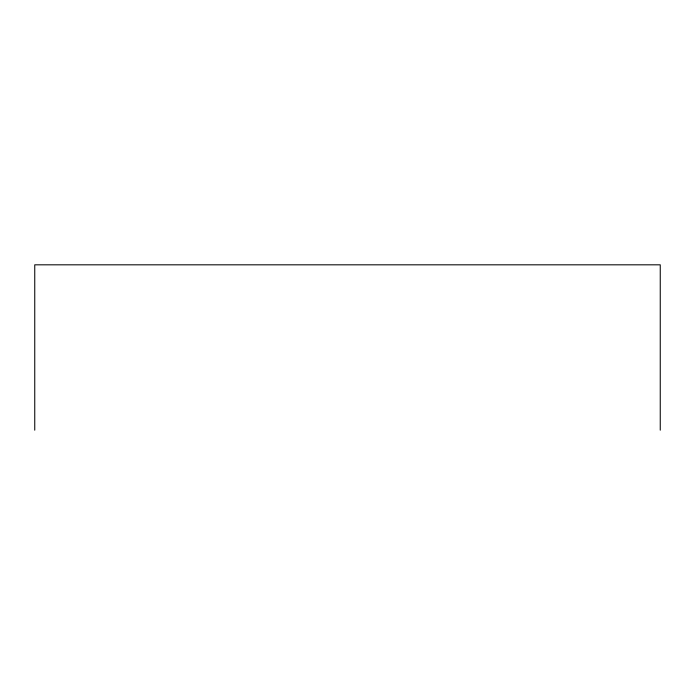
<?xml version="1.0" encoding="UTF-8"?>
<svg xmlns="http://www.w3.org/2000/svg" width="695" height="695" viewBox="0 0 695 695"><rect width="100%" height="100%" fill="white"/><g stroke="black" fill="none" stroke-linecap="round" stroke-linejoin="round"><path stroke-width="1.04" d="M660.25 430.179L660.25 264.821L34.75 264.821L34.75 430.179"/></g></svg>
